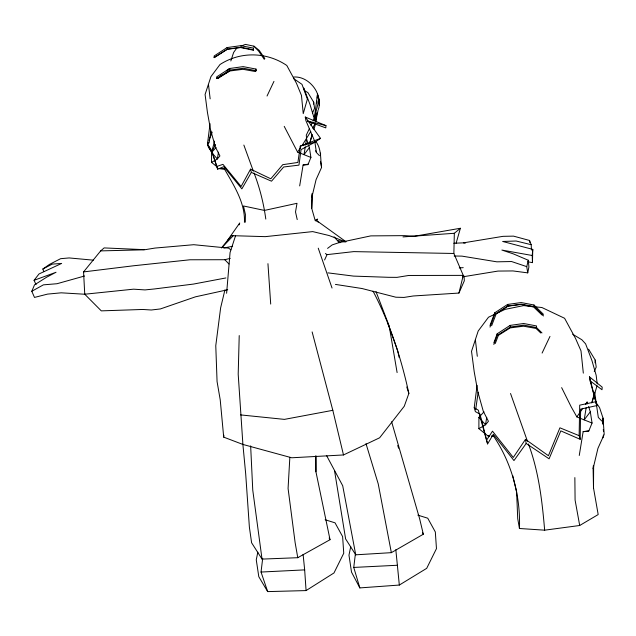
<?xml version="1.0" encoding="UTF-8"?>
<svg xmlns="http://www.w3.org/2000/svg" width="636" height="636" viewBox="0 0 636 636"><rect width="100%" height="100%" fill="white"/><g stroke="black" fill="none" stroke-linecap="round" stroke-linejoin="round"><path stroke-width="0.95" d="M216.94 166.727L211.55 162.379L211.573 152.449L214.57 141.089M489.37 435.867L487.653 435.74L478.884 428.672L478.916 417.359L483.988 411.818M512.688 475.513L516.607 491.763L517.712 518.571L519.437 528.492L544.655 530.178L579.698 525.495L598.182 514.564L593.507 487.931L593.642 465.87M315.241 220.74L311.751 208.433L312.117 193.67M214.133 57.63L214.157 55.968L227.084 47.565L240.631 45.681L253.47 48.113L253.565 49.743L253.223 50.188L240.639 47.565L227.338 49.266L214.133 57.63L227.386 49.147L240.829 47.287L253.565 49.743M245.313 222.179L245.417 214.451L243.469 205.969L264.457 210.421L297.004 203.305L295.517 211.955L297.219 219.595M489.998 327.103L494.657 314.51L494.681 312.848L507.608 304.445L521.154 302.561L533.994 305.002L543.51 314.399M580.175 439.309L579.134 435.668L559.926 427.813L548.423 455.718L525.487 439.365L526.179 443.459L549.083 458.818L560.817 430.89L580.175 439.309L580.644 409.115L596.822 405.585L589.453 376.822L602.197 387.133L601.998 389.733L590.136 380.885L589.453 376.822M531.473 250.035L531.179 244.701L516.13 241.012L502.663 241.465L532.769 249.392L532.451 262.636L527.753 261.786M579.134 435.668L579.706 405.164L596.019 401.674M216.63 78.594L216.661 76.916L229.588 68.505L243.143 66.621L255.982 69.062L256.062 70.707L255.489 71.55L242.976 69.308L229.675 71.009L216.63 78.594L229.882 70.111L243.326 68.251L256.062 70.707M493.83 344.474L497.153 335.474L497.185 333.797L510.112 325.394L523.667 323.509L536.506 325.942L536.585 327.596L541.983 332.93M335.442 284.411L362.051 288.529L395.862 297.211L403.987 297.425L413.249 295.986L458.946 293.061L463.254 275.372L453.865 253.47L454.335 233.285L460.4 228.26L456.115 243.23M239.223 335.562L238.198 374.175L242.904 444.445L291.741 457.777L343.488 454.955L379.628 437.791L404.265 406.253L408.868 393.43C401.173 357.996 389.908 323.358 373.046 291.161M311.751 208.433L312.236 193.765M602.833 423.489L603.039 418.114L599.549 407.589L595.701 402.055M602.848 424.315L603.039 418.114L604.2 434.444L597.935 448.356L593.11 468.613L593.507 487.931M289.849 457.332L288.076 488.472L295.128 542.611L297.767 557.7L262.032 559.1L251.602 542.77L249.384 527.172L245.679 473.74L242.873 444.254M318.04 110.33L315.687 121.786L316.203 113.884M316.911 103.024L317.038 101.044M317.229 98.079L317.491 94.136L319.002 99.733L319.192 105.258M313.556 104.105L313.691 102.157L307.872 92.578L304.501 90.654M595.034 362.846L595.224 360.079L588.594 349.156M593.11 468.613L593.316 465.783M305.28 117.032L320.528 138.378L300.264 146.129L297.902 162.45L282.766 164.676L270.809 178.803L250.568 169.136L251.347 172.404L271.516 181.196L283.68 166.982L298.96 165.129L301.082 149.603L315.09 142.114L305.884 120.594L305.28 117.032L325.958 125.61L325.783 127.892L307.689 121.261M242.904 444.445L223.705 437.147L223.864 435.239M226.607 293.268L230.065 252.572L235.487 235.932M532.451 262.636L532.221 255.497L532.769 249.392M253.223 50.188L253.47 48.113M325.147 519.763L335.029 522.824L342.613 536.577L343.75 553.248L333.987 572.949L306.075 590.582L267.669 591.607L261.038 572.05L262.7 558.313M417.86 515.144L427.742 518.205L435.326 531.958L436.463 548.63L426.7 568.338L399.321 585.056L359.841 587.91L353.751 567.431L355.413 553.702M210.063 123.694L207.455 144.006L208.465 147.425L212.519 152.982L217.679 169.176L223.8 166.672L241.855 188.868L251.347 172.404M526.179 443.459L513.96 460.567L493.329 434.285L487.605 443.92L479.989 414.131L475.378 411.627L474.218 407.74L477.095 385.321M313.087 120.904L314.359 118.248L317.491 94.136M603.063 437.759L603.421 434.968M315.687 121.786L316.974 112.715L314.764 120.18L309.899 104.185L303.746 88.007L304.056 89.875M210.818 131.088L209.149 142.703L207.455 144.006L211.573 152.449L217.353 158.984L219.929 155.923L215.397 147.059L210.611 130.014L207.423 112.341L205.086 94.478L210.945 76.63L219.977 64.538C240.424 51.214 266.77 51.874 286.796 65.468L296.44 83.237L301.456 95.424L303.245 113.629L307.387 99.097L301.973 84.342L293.88 78.777M475.656 409.687L478.169 392.237M305.288 146.844L304 154.667L310.909 157.434L307.975 164.644L303.086 165.026L299.675 185.911M305.606 144.889L306.568 139.014L306.298 135.102L309.271 128.893M586.185 407.684L584.19 419.887L592.052 423.035L588.721 431.24L583.14 431.677L579.261 455.471M586.805 403.932L587.108 402.055L587.696 403.828M218.482 152.139L217.353 158.984L211.55 162.379M486.731 417.288L485.499 424.8L478.884 428.672M255.489 71.55L255.982 69.062M462.618 276.851L497.988 271.071L512.974 270.936L527.737 272.868L528.898 267.017L528.341 260.267L513.483 253.939L501.883 250.059L532.221 255.497M257.826 552.191L256.26 559.799L258.796 576.693L267.669 591.607M350.73 546.618L348.973 555.188L351.509 572.082L359.841 587.91M311.831 197.446L316.068 179.662L321.57 167.451L320.48 161.29M224.937 289.865L220.644 307.776L215.771 345.69L217.067 381.536L220.223 399.861L223.705 437.147M314.359 118.248L319.002 99.733M527.737 272.868L526.735 266.635L528.341 260.267M311.974 134.927L310.01 142.146L312.228 134.864M591.814 402.755L594.66 392.269L598.309 417.415L601.799 421.032M313.89 129.394L315.551 123.933M591.893 402.787L597.053 385.821M239.112 224.842L239.716 222.998L227.354 240.623L221.574 247.825M230.828 60.969L233.643 52.43L236.648 48.264M489.99 325.513L494.681 312.848M493.838 342.844L497.185 333.797M318.342 109.535C320.52 103.589 319.01 96.942 316.41 91.361A23.095 18.269 55.9 0 0 293.689 77.059M491.644 325.727L496.12 313.993L507.862 306.147L521.162 304.453L533.747 307.069L541.936 314.947M495.285 343.48L498.385 335.355L510.199 327.898L523.5 326.196L536.013 328.43L540.783 333.026M208.187 142.186L207.455 144.006L211.065 149.54L217.679 169.176M208.918 140.365L212.201 132.161M85.447 294.277L61.207 292.822L47.533 294.11L34.487 297.425L31.8 291.272L34.511 284.856L46.674 277.177L56.04 272.264L34.074 280.301L36.037 284.674M458.946 293.061L464.32 280.794L464.049 275.984M312.491 113.009L314.558 108.319L313.691 102.157M594.255 371.543L596.21 367.083L595.224 360.079M324.567 259.989L327.047 254.631L353.743 251.618L453.865 253.47M267.041 96.02L273.957 81.376M542.095 353.075L549.973 336.412M310.964 125.34L312.236 122.684M215.461 144.531L211.573 152.449L216.073 147.536M250.568 169.136L241.124 186.475L222.958 164.358L216.59 166.505M302.068 145.533L310.75 131.525M312.602 128.194L314.931 124.028M487.605 443.92L486.516 440.279L492.502 431.176L513.276 457.467L525.487 439.365M308.54 145.016L309.39 147.584L304 154.667L297.569 152.052L300.613 147.647M588.57 406.491L590.319 411.81L584.19 419.887L576.86 416.906L582.791 408.304M585.494 404.401L587.108 402.055M34.074 280.301L38.995 273.973L61.644 263.423L52.255 264.107L42.858 269.02L43.757 271.651M316.02 221.042L317.563 219.102L315.869 219.818M227.696 289.746L195.483 296.821L160.399 308.937L151.312 310.002L142.71 309.462L101.291 310.869L84.747 294.222L83.57 271.914L100.671 250.894L104.129 247.921L145.056 249.686L154.93 248.072L193.765 244.701L228.594 248.135L230.884 249.829M227.354 240.623L231.512 235.646L265.284 236.648L312.713 231.599L329.154 235.551L345.817 241.934M221.67 247.841L233.166 235.789M222.258 74.738L217.862 78.467L229.675 71.009M226.662 71.001L229.588 68.505L229.882 70.111M327.564 248.39L332.199 244.892L339.06 242.634L370.796 235.884L404.711 235.638L414.338 236.274L460.4 228.26M42.858 269.02L49.544 264.369L60.627 258.685L69.141 257.938L93.357 260.164M320.528 138.378L315.09 142.114L300.264 146.129M494.657 314.51L507.91 306.035L521.353 304.175L534.089 306.632L543.534 315.965M497.153 335.474L510.406 326.999L523.849 325.139L536.585 327.596M334.56 470.831L345.618 538.923L355.739 554.815L391.355 552.66L423.33 534.216L419.617 518.698L391.617 421.779M297.767 557.7L330.036 539.702L315.933 471.761L315.861 455.877M31.8 291.272L43.407 284.849L57.017 283.72L84.54 276.008M240.829 46.158L245.424 44.393L253.923 46.174L259.178 50.363L264.838 58.568L264.242 59.299L258.701 51.182L253.923 46.174M83.57 271.914L133.321 265.8L189.997 259.774L224.842 259.719L230.264 258.343M223.904 247.984L232.633 246.275M225.883 277.948L193.439 284.077L154.365 288.967L145.016 289.913L133.56 289.173L84.747 294.222M343.488 454.955L332.819 410.315L284.419 419.378L240.607 414.911M303.086 165.026L308.102 164.168M583.14 431.677L588.857 430.699M459.279 267.939L463.215 267.653M402.978 236.918L454.335 233.285M261.038 572.05L304.668 569.88L306.075 590.582M353.751 567.431L397.381 565.261L399.321 585.056M453.818 243.246L465.512 242.769M100.671 250.894L144.245 249.805M465.592 242.777L463.612 242.825L503.012 236.338L513.514 236.131L529.557 240.464L531.179 244.701M463.254 275.372L408.702 275.468L396.991 277.36L388.556 277.312L353.521 276.103L327.922 272.86M454.144 256.006L461.951 256.125L496.827 261.825L511.575 261.539L526.735 266.635M224.429 168.945L219.245 168.588L224.429 168.945C233.706 185.307 245.337 202.757 244.423 222.346M491.954 436.058L493.552 436.137C511.813 463.143 520.638 495.993 519.437 528.492M487.653 435.74L489.625 435.875M491.588 436.01L493.552 436.137M533.27 306.616L523.651 305.598L505.103 309.366L488.488 317.229L478.2 330.998L471.522 351.326L474.194 371.678L477.819 391.808L483.273 411.222L488.424 421.31L485.499 424.8L478.916 417.359M536.156 306.918L541.928 307.53L564.593 318.278L575.572 338.519L581.002 350.881L583.323 373.133M344.799 241.919L337.97 240.607L339.998 242.698M307.792 121.071L325.958 125.61M474.218 407.74L478.328 410.212L486.516 440.279M572.623 334.194L581.876 339.775L585.613 343.869L591.957 360.604L596.163 375.288L597.22 383.921M325.401 253.533L327.047 254.631M345.96 241.72L316.076 220.183L318.239 222.187M224.842 259.719L228.984 264.004M315.647 150.676L316.402 152.505L319.463 155.677M334.107 236.846L339.282 242.698M315.798 141.446C321.593 148.919 320.282 158.682 321.57 167.451M576.86 416.906L571.184 406.841L561.644 387.634M297.569 152.052L284.213 126.357M326.61 455.622L342.709 485.753L355.739 554.815M422.439 532.531L423.33 534.216M329.138 538L330.036 539.702M376.003 291.614L389.192 326.053L397.11 372.569M243.858 145.072L253.367 171.164M527.451 441.265L510.533 393.493M528.444 443.984C538.772 471.538 542.174 501.041 544.655 530.178M254.026 172.984C259.774 187.811 263.646 203.321 265.8 219.07M387.356 322.094L397.707 350.849L399.201 357.591M318.246 248.183L332.032 288.021M306.568 139.014L307.975 143.299M406.77 386.99L408.868 393.43M397.731 445.502L398.597 448.213M365.994 443.618L378.237 483.909L391.355 552.66M590.136 380.885L596.822 405.585M312.133 331.928L332.819 410.315M603.246 429.626L603.604 431.327M507.608 304.445L507.91 306.035M227.084 47.565L227.386 49.147M510.112 325.394L510.406 326.999M579.698 525.495L575.087 500.047L574.857 477.588M590.319 411.81L592.052 423.035M309.39 147.584L310.909 157.434M262.032 559.1L252.762 490.157L250.648 445.876M314.868 141.939L316.402 152.505M475.418 340.125L477.294 356.303M208.505 84.636L210.15 98.85M395.815 549.735L397.381 565.261M303.102 554.353L304.668 569.88M529.557 240.464L529.748 242.443M267.947 263.67L270.705 304.072M533.994 305.002L534.089 306.632M320.552 153.117L320.56 155.335M315.877 456.044L315.933 471.761M315.456 115.132A23.095 18.269 55.9 0 1 314.12 116.515"/></g></svg>
